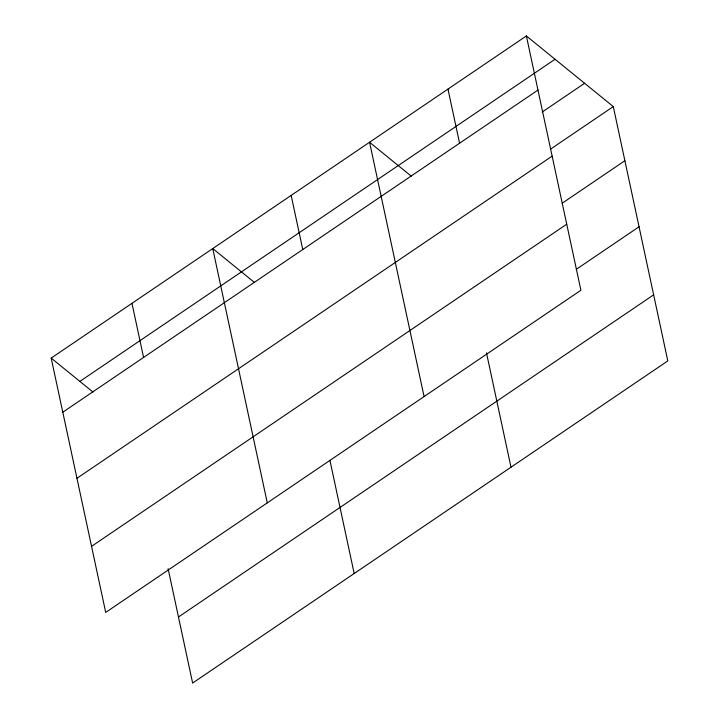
<?xml version="1.0" encoding="UTF-8"?>
<svg xmlns="http://www.w3.org/2000/svg" width="719" height="719" viewBox="0 0 719 719"><rect width="100%" height="100%" fill="white"/><g stroke="black" fill="none" stroke-linecap="round" stroke-linejoin="round"><path stroke-width="1.08" d="M526.371 35.95L580.898 290.26L105.711 612.408L51.193 358.089L526.371 35.95L613.289 106.592L667.807 360.911L192.629 683.05L168.111 568.684M79.872 381.403L555.05 59.264M62.796 412.212L537.974 90.073M542.171 112.047L584.601 83.278M550.565 149.121L613.289 106.592M76.96 478.279L552.138 156.131M562.168 203.243L624.892 160.714M91.556 546.341L566.734 224.202M576.323 269.301L639.047 226.782M178.465 616.983L653.643 294.844M411.286 176.164L369.566 142.254L424.084 396.573M254.472 282.477L212.752 248.558L267.279 502.878M51.193 358.089L92.913 391.999M447.973 89.102L459.576 143.225M486.475 352.849L510.993 467.215M291.159 195.406L302.762 249.529M329.904 460.25L354.188 573.519M131.972 303.328L143.575 357.451"/></g></svg>
